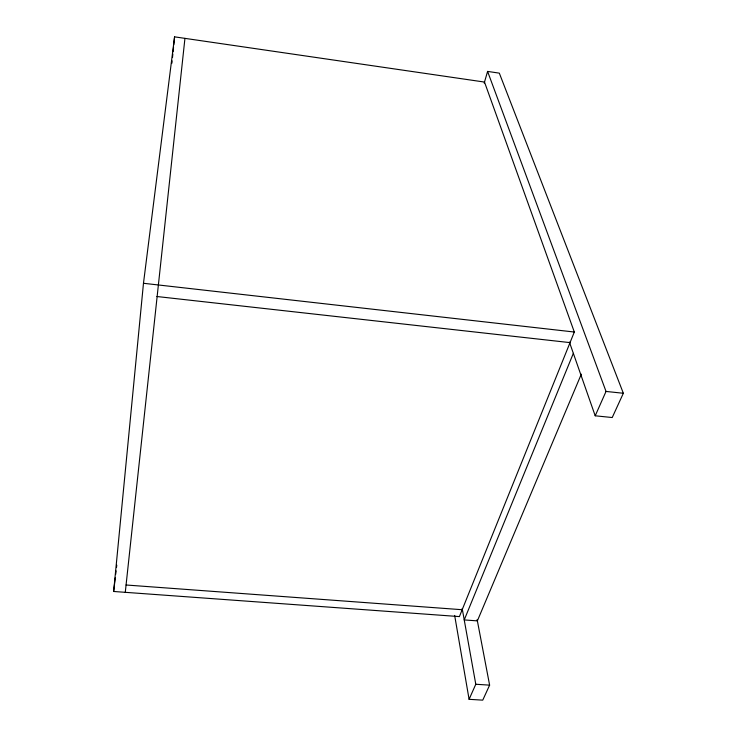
<?xml version="1.0" encoding="UTF-8"?>
<svg xmlns="http://www.w3.org/2000/svg" width="737" height="737" viewBox="0 0 737 737"><rect width="100%" height="100%" fill="white"/><g stroke="black" fill="none" stroke-linecap="round" stroke-linejoin="round"><path stroke-width="1.11" d="M113.655 591.479L143.475 283.284L174.577 36.85L484.504 82.065L574.316 332.028L459.409 616.593L113.655 591.479L115.285 577.762M171.914 63.17L172.145 60.876M172.495 57.449L172.836 54.013M173.075 51.728L173.536 47.15M173.766 44.856L174.577 36.85M125.281 592.327L184.941 38.361M115.691 574.335L116.096 570.908M116.501 567.481L116.768 565.196M484.209 83.088L487.59 71.415L499.317 73.138L623.345 393.263L612.226 417.529L595.201 415.797L569.397 342.06M573.349 353.336L464.236 619.928L477.373 620.876L581.309 374.156M477.125 619.55L489.617 685.143L482.744 700.15L469.091 699.312L475.789 684.258L462.173 608.44M595.201 415.797L606.035 391.439L487.59 71.415M475.789 684.258L489.617 685.143M126.064 584.994L462.182 609.72M606.035 391.439L623.345 393.263M156.889 296.514L570.042 342.622M143.475 283.284L574.316 332.028M454.655 615.423L469.091 699.312"/></g></svg>
